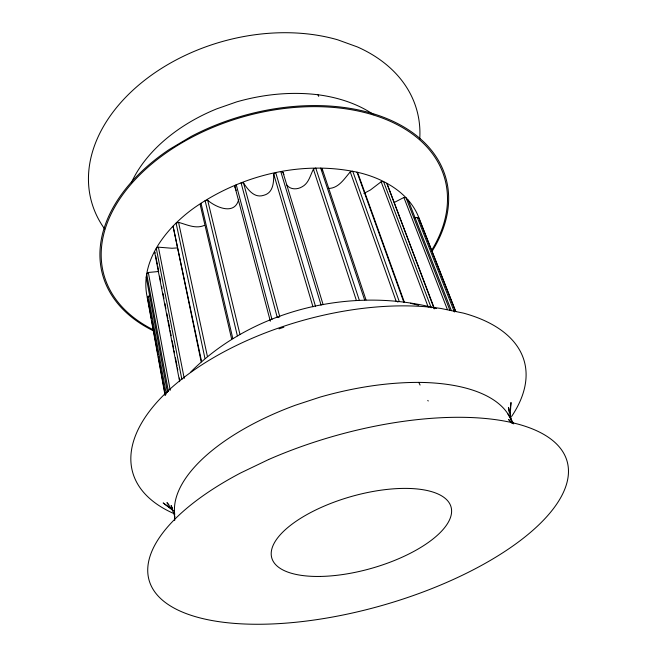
<?xml version="1.0" encoding="UTF-8"?>
<svg xmlns="http://www.w3.org/2000/svg" width="657" height="657" viewBox="0 0 657 657"><rect width="100%" height="100%" fill="white"/><g stroke="black" fill="none" stroke-linecap="round" stroke-linejoin="round"><path stroke-width="0.99" d="M322.275 170.804L322.308 169.161L320.665 168.052L364.61 299.912M510.144 415.988L511.006 402.495L510.218 409.254M238.713 199.326C234.894 215.553 216.235 207.563 207.694 200.286L205.107 200.607L237.366 335.817M315.5 306.31L275.718 172.668L273.731 174.162C273.747 182.129 273.435 192.854 263.761 195.293C254.267 198.463 248.05 189.701 243.558 183.04L241.062 182.86L277.295 317.487L279.094 317.528M359.28 300.159L315.762 168.077L313.414 169.21C310.219 175.362 308.839 183.262 302.048 186.826C297.416 189.651 290.435 189.832 286.945 185.151M149.845 295.757L148.367 296.282L147.291 297.728L165.079 395.448M236.192 190.415L234.82 186.498L236.249 184.765L271.965 319.507M190.891 371.862C252.896 309.546 352.127 285.984 436.577 308.47M397.403 301.957L399.226 301.448L352.735 171.247L350.255 171.937C344.276 178.696 338.675 188.395 328.41 188.452M158.657 271.505L148.326 272.474L146.683 273.813L168.438 391.597M431.214 307.805L383.548 181.562L381.142 181.775L370.359 190.021L363.896 193.429M394.652 202.266L403.874 197.494L406.01 197.732L449.946 310.424M177.333 247.927L171.986 248.256L158.403 247.18L156.284 248.289L181.899 379.598M204.368 225.376C195.72 229.252 186.875 224.579 178.564 222.378L176.109 223.142L204.927 358.254M414.969 217.993L417.277 217.451L419.002 218.075L455.81 311.59M510.957 419.618A174.992 78.216 -15.9 0 0 418.796 382.39C385.445 382.374 352.324 387.942 320.296 397.042L295.445 405.205A174.992 78.216 -15.9 0 0 174.737 514.456M373.743 114.712A144.655 97.384 -15.9 0 0 317.873 94.739C290.657 91.454 263.014 94.353 236.709 101.868L216.753 108.848A144.655 97.384 -15.9 0 0 131.318 182.786M410.411 303.288L418.747 305.267M283.914 174.573L282.97 172.339L280.81 171.666L321.092 305.135M172.389 509.807L163.158 502.942L173.259 510.497M513.035 423.675L508.625 419.552L511.787 423.133M168.89 504.855L166.96 502.63L172.89 510.957M427.781 400.417L428.241 400.984M507.754 413.631L513.725 423.88M317.873 94.739L318.727 96.374M172.421 508.157L171.124 505.553L174.934 517.059M418.796 382.39L420.078 385.059M155.159 253.06L154.502 251.532L179.665 381.692M420.324 221.795L455.547 311.319M417.277 217.451L454.398 312.018M408.178 200.106L451.392 310.662M403.874 197.494L447.31 309.34M434.334 308.338L386.874 183.311L434.211 308.905M381.142 181.775L428.249 307.156M404.457 302.466L358.016 173.612L357.022 172.175C301.382 160.316 241.538 175.123 195.113 207.21C166.122 227.609 137.527 262.882 148.055 300.545L151.356 318.637M403.809 302.13L357.022 172.175C383.433 178.047 411.356 193.528 419.946 220.851M350.255 171.937L396.146 301.243M322.308 169.161L366.015 299.912M313.414 169.21L356.357 300.356M282.97 172.339L323.121 304.684M273.731 174.162L312.978 306.827M420.184 221.68L420.652 223.339M243.558 183.04L279.734 316.559M234.82 186.498L270.331 321.199M511.77 421.203L508.452 407.389L509.167 412.177M207.694 200.286L239.961 334.405M232.8 338.462L201.009 203.227L200.262 205.033L231.683 339.201M178.564 222.378L207.407 356.431M201.51 361.268L173.07 226.213L201.206 361.892M158.403 247.18L184.231 378.465M155.742 256.082L157.302 264.147M157.696 266.159L158.666 271.201M159.643 276.236L160.62 281.278M161.597 286.312L161.983 288.333M162.961 293.367L163.938 298.409M164.907 303.444L165.884 308.486M166.862 313.52L167.839 318.563M168.225 320.575L169.785 328.64M170.179 330.652L171.149 335.694M172.126 340.728L173.686 348.793M174.08 350.805L174.466 352.825M175.444 357.86L177.004 365.924M177.398 367.945L177.784 369.957M179.345 378.021L179.739 380.033M148.326 272.474L170.237 390.283M146.207 276.95L167.469 392.541M148.367 296.282L166.262 394.052M151.718 320.649L157.951 354.829M158.312 356.841L164.546 391.03M164.907 393.034L165.277 395.046M174.434 510.604L174.705 520.475M432.043 251.327A178.318 115.09 -15.9 0 0 394.06 121.767A178.318 115.09 -15.9 0 0 191.244 136.41L169.383 149.402A178.318 115.09 -15.9 0 0 154.321 331.251M419.708 139.309A168.972 118.835 -15.9 0 0 357.424 46.943L337.723 39.814A168.972 118.835 -15.9 0 0 141.879 82.462A168.972 118.835 -15.9 0 0 104.701 229.03M153.574 329.929A177.078 114.269 -15.9 0 1 137.428 177.234A177.078 114.269 -15.9 0 1 364.241 112.437A177.078 114.269 -15.9 0 1 431.526 250.514M278.995 328.878A202.101 98.977 -15.9 0 1 283.865 327.219M511.622 416.439A203.53 99.692 -15.9 0 0 463.514 313.134L440.937 308.47A203.53 99.692 -15.9 0 0 183.763 377.578A203.53 99.692 -15.9 0 0 174.491 513.831M268.697 459.489L240.643 472.95A217.303 88.022 -15.9 0 0 256.123 624.265A217.303 88.022 -15.9 0 0 568.354 474.42A217.303 88.022 -15.9 0 0 268.697 459.489M320.476 576.435A93.179 37.301 -15.9 0 0 451.482 509.134A93.179 37.301 -15.9 0 0 312.272 511.713A93.179 37.301 -15.9 0 0 320.476 576.435"/></g></svg>
